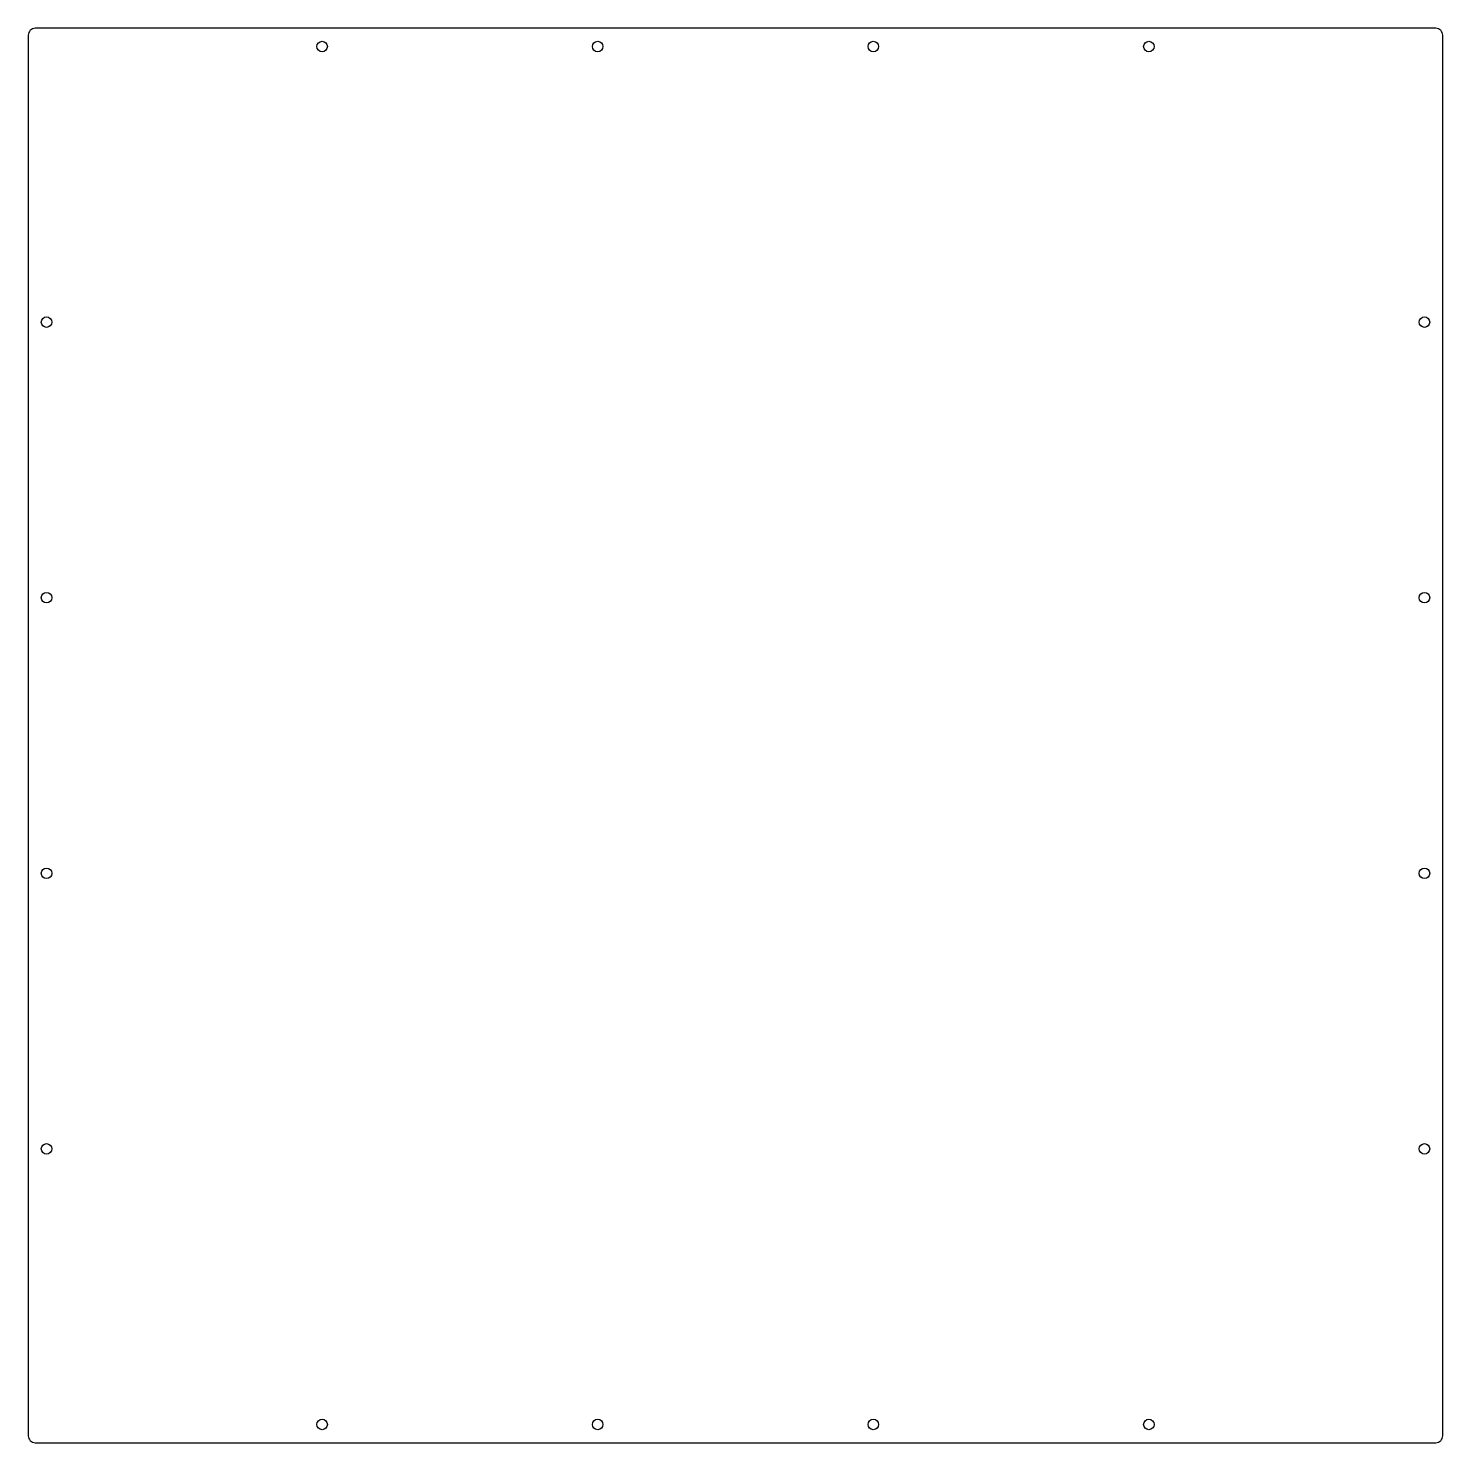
# Model space of a CAD drawing. Header units: millimetres. Extents: x -155 to 155, y -310 to 0.
import ezdxf

# ---------------------------------------------------------------- set-up
doc = ezdxf.new("R2010")
doc.units = ezdxf.units.MM
doc.layers.get('0').update_dxf_attribs({"linetype": 'CONTINUOUS'})

msp = doc.modelspace()

# ---------------------------------------------------------------- linework, layer by layer
msp.add_lwpolyline([(-155, -308.5, 0.414214), (-153.5, -310), (153.5, -310, 0.414214), (155, -308.5), (155, -1.5, 0.414214), (153.5, 0), (-153.5, 0, 0.414214), (-155, -1.5)], format="xyb", close=True)
for centre in [(-90.6, -4), (-30.2, -4), (30.2, -4), (90.6, -4), (-151, -64.4), (151, -64.4), (-151, -124.8), (151, -124.8), (-151, -185.2), (151, -185.2), (-151, -245.6), (151, -245.6), (-90.6, -306), (-30.2, -306), (30.2, -306), (90.6, -306)]:
    msp.add_circle(centre, 1.15)

doc.saveas('drawing.dxf')
